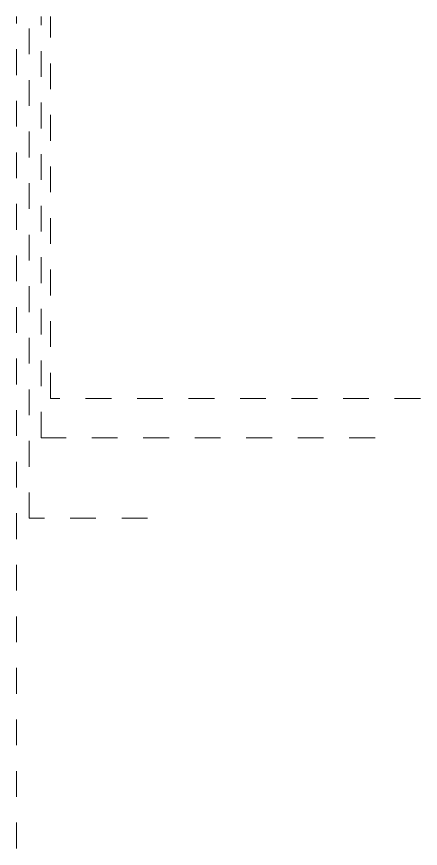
# Model space of a CAD drawing. Header units: millimetres. Extents: x 5807 to 30288, y -40917 to 2953.
# Drawn here: x 16630 to 17515, y -25347 to -23526 of the extents above; entities that cross this region are included whole.
import ezdxf

# ---------------------------------------------------------------- set-up
doc = ezdxf.new("R2010")
doc.units = ezdxf.units.MM
doc.header["$MEASUREMENT"] = 0
doc.linetypes.add('Штриховая', pattern=[112.888889, 56.444445, -56.444445])
doc.layers.add('0_Ном._пера__1', color=7, linetype='Continuous', lineweight=15)

msp = doc.modelspace()

# ---------------------------------------------------------------- linework, layer by layer
at = {"layer": '0_Ном._пера__1', "color": 7, "linetype": 'Штриховая', "lineweight": 15}
for p, q in [((16630.3, -25347.3), (16630.3, -23526)), ((16657.5, -24624.4), (16657.5, -23526)), ((16684.2, -24448.1), (16684.2, -23526)), ((16704.8, -24362.1), (16704.8, -23526)), ((17515.3, -24362.1), (16704.8, -24362.1)), ((17416, -24448.1), (16684.2, -24448.1)), ((16917.1, -24624.4), (16657.5, -24624.4))]:
    msp.add_line(p, q, dxfattribs=at)

doc.saveas('drawing.dxf')
